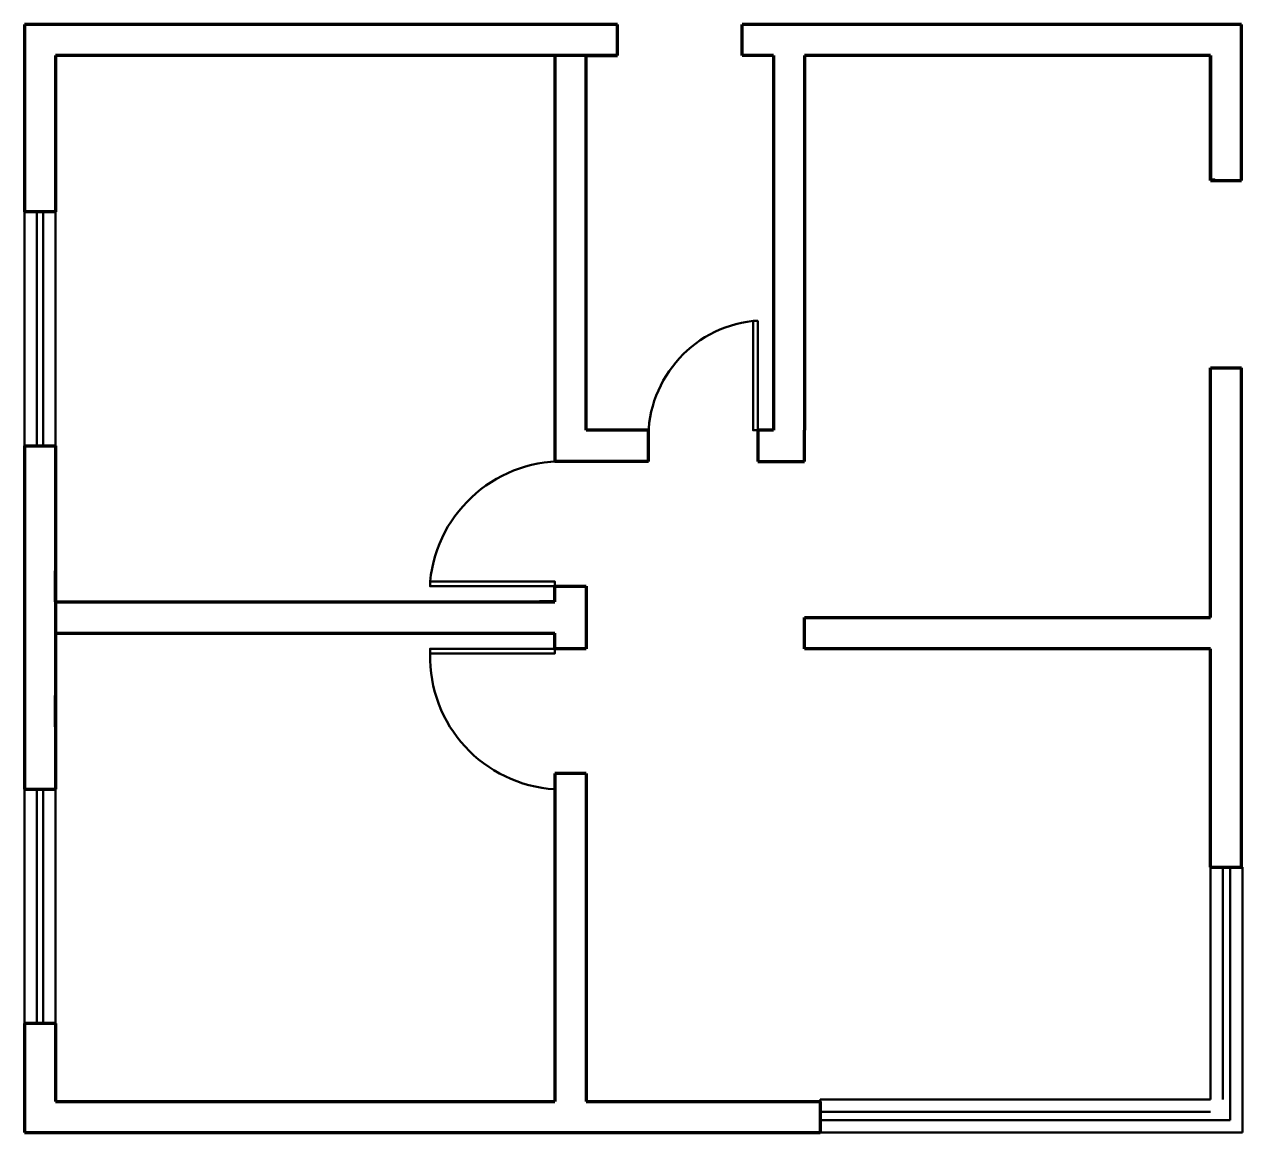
# Model space of a CAD drawing. Header units: centimetres. Extents: x 1750 to 2531, y 1538 to 2248.
import ezdxf

# ---------------------------------------------------------------- set-up
doc = ezdxf.new("R2010")
doc.units = ezdxf.units.CM
doc.layers.get('0').update_dxf_attribs({"color": 252, "lineweight": 70})
doc.layers.add('Layer1', color=4, linetype='Continuous', lineweight=50)
doc.layers.add('Parede', color=252, linetype='Continuous', lineweight=70)

msp = doc.modelspace()

# ---------------------------------------------------------------- linework, layer by layer
for p, q in [((1750.03, 2248.08), (1750.03, 2128.08)), ((2130.03, 2248.08), (1750.03, 2248.08)), ((2530.03, 2248.08), (2210.03, 2248.08)), ((2530.03, 2148.08), (2530.03, 2248.08)), ((1770.03, 2228.08), (1770.03, 2128.08)), ((1770.03, 2228.08), (1770.03, 2128.08)), ((2130.03, 2228.08), (1770.03, 2228.08)), ((2230.03, 2228.08), (2210.03, 2228.08)), ((2510.03, 2228.08), (2250.03, 2228.08)), ((2510.03, 2148.08), (2510.03, 2228.08)), ((1770.03, 2128.08), (1750.03, 2128.08)), ((2510.03, 1868.08), (2510.03, 2028.08)), ((2530.03, 1708.08), (2530.03, 2028.08)), ((1750.03, 1978.08), (1750.03, 1758.08)), ((1750.03, 1978.08), (1770.03, 1978.08)), ((1750.03, 1978.08), (1750.03, 1758.08)), ((1770.03, 1978.08), (1770.03, 1758.08)), ((1770.03, 1978.08), (1770.03, 1878.08)), ((1770.03, 1978.08), (1770.03, 1858.08)), ((1770.03, 1978.08), (1770.03, 1858.08)), ((1770.03, 1878.08), (1770.03, 1898.08)), ((1770.03, 1898.08), (1770.03, 1798.08)), ((1770.03, 1858.08), (1770.03, 1758.08)), ((2510.03, 1708.08), (2510.03, 1848.08)), ((1770.03, 1798.08), (1770.03, 1818.08)), ((1750.03, 1608.08), (1750.03, 1538.08)), ((1750.03, 1608.08), (1750.03, 1538.08)), ((1770.03, 1608.08), (1770.03, 1558.08)), ((1770.03, 1558.08), (2090.03, 1558.08)), ((2110.03, 1558.08), (2260.03, 1558.08)), ((1750.03, 1538.08), (2260.03, 1538.08))]:
    msp.add_line(p, q)
at = {"layer": 'Layer1'}
for p, q in [((2510.03, 2148.08), (2530.03, 2148.08)), ((1750.03, 2128.08), (1770.03, 2128.08)), ((1750.03, 1978.08), (1750.03, 2128.08)), ((1758.03, 1978.08), (1758.03, 2128.08)), ((1762.03, 2128.08), (1762.03, 1978.08)), ((1770.03, 2128.08), (1770.03, 1978.08)), ((2530.03, 2028.08), (2510.03, 2028.08)), ((1770.03, 1978.08), (1750.03, 1978.08)), ((1750.03, 1758.08), (1770.03, 1758.08)), ((1750.03, 1608.08), (1750.03, 1758.08)), ((1758.03, 1608.08), (1758.03, 1758.08)), ((1762.03, 1758.08), (1762.03, 1608.08)), ((1770.03, 1758.08), (1770.03, 1608.08)), ((2510.03, 1559.35), (2510.03, 1708.08)), ((2510.03, 1708.08), (2530.72, 1708.08)), ((2510.03, 1559.35), (2510.03, 1708.08)), ((2510.03, 1559.35), (2510.03, 1708.08)), ((2518.03, 1559.35), (2518.03, 1708.08)), ((2522.72, 1708.08), (2522.72, 1559.35)), ((2530.72, 1708.08), (2530.72, 1559.35)), ((1770.03, 1608.08), (1750.03, 1608.08)), ((2510.03, 1559.35), (2260.03, 1559.35)), ((2260.03, 1559.35), (2260.03, 1538.08)), ((2522.72, 1559.35), (2522.72, 1546.08)), ((2530.72, 1559.35), (2530.72, 1538.08)), ((2510.03, 1551.35), (2260.03, 1551.35)), ((2260.03, 1546.08), (2522.72, 1546.08)), ((2260.03, 1538.08), (2530.72, 1538.08))]:
    msp.add_line(p, q, dxfattribs=at)
for points in [[(2510.03, 2148.08), (2512.98, 2148.08), (2512.98, 2148.62), (2510.03, 2148.62)], [(2220.03, 1988.08), (2217.03, 1988.08), (2217.03, 2058.08), (2220.03, 2058.08)], [(2090.03, 1888.08), (2010.03, 1888.08), (2010.03, 1891.08), (2090.03, 1891.08)], [(2090.03, 1848.08), (2010.03, 1848.08), (2010.03, 1845.08), (2090.03, 1845.08)]]:
    msp.add_lwpolyline(points, close=True, dxfattribs=at)
for centre, radius, start, end in [((2225.32, 1983.08), 75.46, 96.30828, 183.79937), ((2095.03, 1882.83), 85.4, 86.64352, 174.45414), ((2095.03, 1842.95), 85.03, 178.56496, 266.62877)]:
    msp.add_arc(centre, radius, start, end, dxfattribs=at)
at = {"layer": 'Parede'}
for p, q in [((2130.03, 2228.08), (2130.03, 2248.08)), ((2210.03, 2228.08), (2210.03, 2248.08)), ((2110.03, 2228.08), (2090.03, 2228.08)), ((2090.03, 2228.08), (2090.03, 1988.08)), ((2110.03, 1988.08), (2110.03, 2228.08)), ((2110.03, 2228.08), (2130.03, 2228.08)), ((2230.03, 2228.08), (2210.03, 2228.08)), ((2230.03, 2228.08), (2210.03, 2228.08)), ((2230.03, 2228.08), (2230.03, 1988.08)), ((2510.03, 2228.08), (2250.03, 2228.08)), ((2250.03, 2228.08), (2250.03, 1988.08)), ((2510.03, 2228.08), (2510.03, 2148.08)), ((2510.03, 2148.08), (2530.03, 2148.08)), ((2510.03, 2028.08), (2530.03, 2028.08)), ((2090.03, 1988.08), (2090.03, 1968.08)), ((2150.03, 1988.08), (2110.03, 1988.08)), ((2150.03, 1968.08), (2150.03, 1988.08)), ((2230.03, 1988.08), (2220.03, 1988.08)), ((2220.03, 1988.08), (2220.03, 1968.08)), ((2250.03, 1968.08), (2250.03, 1988.08)), ((1770.03, 1978.08), (1770.03, 1878.08)), ((2150.03, 1968.08), (2089.79, 1968.08)), ((2220.03, 1968.08), (2250.03, 1968.08)), ((2090.03, 1878.08), (2090.03, 1888.08)), ((2090.03, 1888.08), (2110.03, 1888.08)), ((2110.03, 1888.08), (2110.03, 1858.08)), ((1770.03, 1878.08), (2090.03, 1878.08)), ((1770.03, 1878.08), (1770.03, 1858.08)), ((2090.03, 1878.08), (2080.03, 1878.08)), ((2250.03, 1848.08), (2250.03, 1868.08)), ((2250.03, 1868.08), (2510.03, 1868.08)), ((1770.03, 1858.08), (2090.03, 1858.08)), ((2090.03, 1848.08), (2090.03, 1858.08)), ((2110.03, 1858.08), (2110.03, 1848.08)), ((2110.03, 1848.08), (2090.03, 1848.08)), ((2510.03, 1848.08), (2250.03, 1848.08)), ((2510.03, 1708.08), (2510.03, 1848.08)), ((2110.03, 1768.08), (2090.03, 1768.08)), ((2090.03, 1768.08), (2090.03, 1558.08)), ((2110.03, 1768.08), (2110.03, 1558.08)), ((1750.03, 1758.08), (1770.03, 1758.08)), ((2510.03, 1708.08), (2530.03, 1708.08)), ((1770.03, 1608.08), (1750.03, 1608.08)), ((2110.03, 1558.08), (2260.03, 1558.08)), ((2260.03, 1558.08), (2260.03, 1538.08))]:
    msp.add_line(p, q, dxfattribs=at)

doc.saveas('drawing.dxf')
